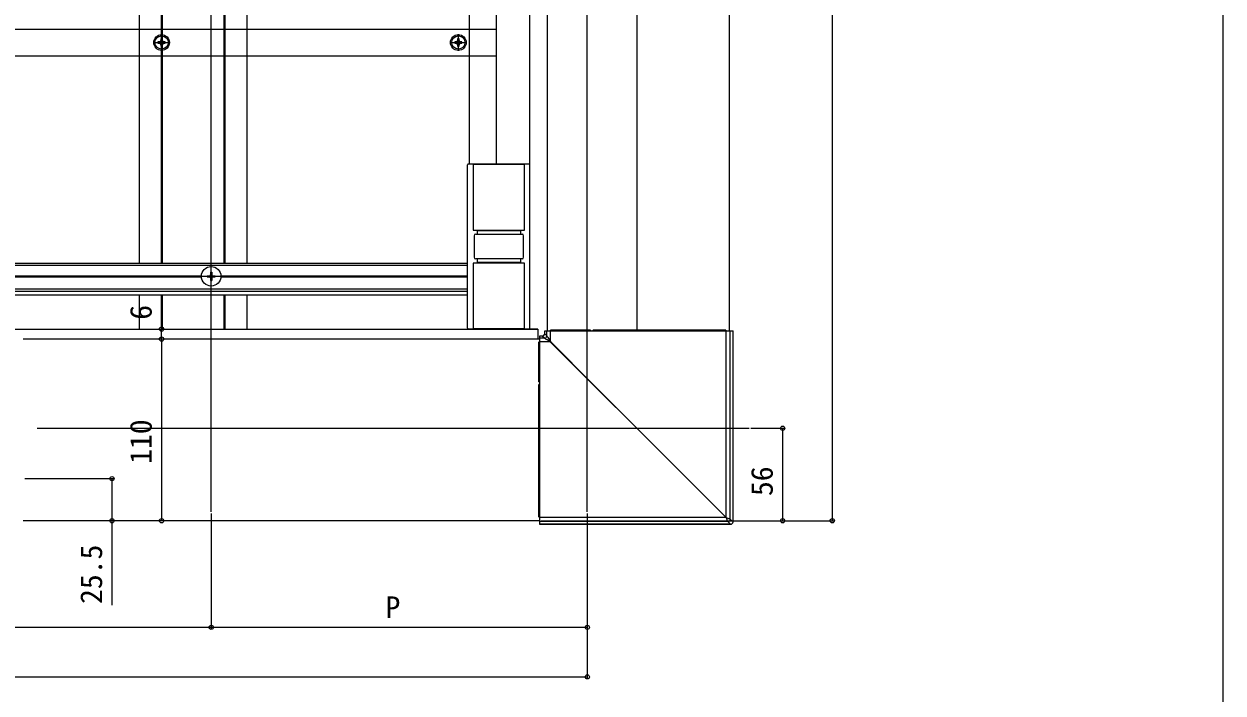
# Model space of a CAD drawing. Units: millimetres, scale not verified. Extents: x -1052 to 1050, y -1576 to 1567.
# Drawn here: x 325 to 1050, y -1030 to -625 of the extents above; entities that cross this region are included whole.
import ezdxf
from ezdxf.enums import TextEntityAlignment as Align

# ---------------------------------------------------------------- set-up
doc = ezdxf.new("R2010")
doc.units = ezdxf.units.MM
doc.header["$LTSCALE"] = 8
doc.layers.add('0-3_YKK_12', color=2, linetype='Continuous', lineweight=18)
for name, color, linetype in [('0-4_YKK_13', 4, 'Continuous'), ('0-5_YKK_D', 6, 'Continuous'), ('0-6_YKK_ZWAK', 7, 'Continuous')]:
    doc.layers.add(name, color=color, linetype=linetype)
doc.styles.add('ＭＳ ゴシック', font='')
doc.styles.get('ＭＳ ゴシック').set_extended_font_data('MS Gothic')

msp = doc.modelspace()

# ---------------------------------------------------------------- linework, layer by layer
at = {"layer": '0-3_YKK_12'}
for p, q in [((438.003, -920.512), (438.003, 14.988)), ((665.503, -920.512), (665.503, 14.988)), ((394.503, -190.012), (394.503, -770.012)), ((407.703, -190.012), (407.703, -770.012)), ((408.303, -190.012), (408.303, -770.012)), ((445.703, -190.012), (445.703, -770.012)), ((446.303, -190.012), (446.303, -770.012)), ((459.503, -190.012), (459.503, -770.012)), ((641.503, -811.012), (641.503, -203.512)), ((751.503, -811.012), (751.503, -203.512)), ((594.003, -220.012), (594.003, -710.012)), ((630.503, -220.012), (630.503, -810.012)), ((695.503, -220.012), (695.503, -811.012)), ((403.003, -636.512), (413.003, -636.512)), ((408.003, -641.512), (408.003, -631.512)), ((582.503, -636.512), (592.503, -636.512)), ((587.503, -641.512), (587.503, -631.512)), ((43.003, -770.012), (593.003, -770.012)), ((43.003, -771.212), (593.003, -771.212)), ((438.003, -784.312), (438.003, -771.712)), ((216.395, -777.712), (432.11, -777.712)), ((216.395, -778.312), (432.11, -778.312)), ((431.703, -778.012), (444.303, -778.012)), ((443.895, -777.712), (593.003, -777.712)), ((443.895, -778.312), (593.003, -778.312)), ((43.003, -785.612), (593.003, -785.612)), ((43.003, -787.012), (593.003, -787.012)), ((394.503, -789.512), (394.503, -810.012)), ((407.703, -789.512), (407.703, -810.012)), ((408.303, -789.512), (408.303, -810.012)), ((445.703, -789.512), (445.703, -810.012)), ((446.303, -789.512), (446.303, -810.012)), ((459.503, -789.512), (459.503, -810.012)), ((13.003, -810.012), (635.503, -810.012)), ((394.503, -810.012), (459.503, -810.012)), ((635.503, -810.012), (630.503, -810.012)), ((635.503, -810.012), (635.503, -816.012)), ((635.503, -810.012), (635.503, -816.012)), ((636.503, -816.012), (324.253, -816.012)), ((332.711, -870.012), (763.438, -870.012)), ((636.503, -926.012), (324.253, -926.012))]:
    msp.add_line(p, q, dxfattribs=at)
at = {"layer": '0-4_YKK_13'}
for p, q in [((610.503, -710.012), (610.503, -202.012)), ((594.003, -628.512), (610.503, -628.512)), ((406.683, -636.072), (405.803, -636.072)), ((409.323, -636.952), (410.203, -636.952)), ((586.183, -636.072), (585.303, -636.072)), ((588.823, -636.952), (589.703, -636.952)), ((594.003, -644.512), (610.503, -644.512)), ((593.003, -809.512), (593.003, -710.512)), ((593.503, -710.012), (630.503, -710.012)), ((627.503, -710.312), (596.503, -710.312)), ((627.503, -750.012), (627.503, -710.012)), ((597.003, -753.512), (597.003, -766.512)), ((598.003, -752.512), (626.003, -752.512)), ((599.003, -752.512), (599.003, -750.012)), ((625.003, -750.512), (599.003, -750.512)), ((625.003, -750.012), (625.003, -752.512)), ((627.003, -766.512), (627.003, -753.512)), ((626.003, -767.512), (598.003, -767.512)), ((599.003, -770.012), (599.003, -767.512)), ((625.003, -767.512), (625.003, -770.012)), ((437.653, -775.512), (438.353, -775.512)), ((437.653, -775.512), (437.653, -777.162)), ((438.353, -775.512), (438.353, -777.162)), ((599.003, -769.512), (625.003, -769.512)), ((624.003, -770.012), (600.003, -770.012)), ((435.503, -777.662), (435.503, -778.362)), ((435.503, -777.662), (437.153, -777.662)), ((435.503, -778.362), (437.153, -778.362)), ((437.653, -778.862), (437.653, -780.512)), ((437.653, -780.512), (438.353, -780.512)), ((438.353, -778.862), (438.353, -780.512)), ((438.853, -777.662), (440.503, -777.662)), ((438.853, -778.362), (440.503, -778.362)), ((440.503, -777.662), (440.503, -778.362)), ((593.003, -789.512), (38.003, -789.512)), ((630.503, -810.012), (593.503, -810.012)), ((596.503, -809.712), (627.503, -809.712)), ((641.007, -811.012), (643.229, -811.012)), ((641.007, -814.019), (641.007, -811.012)), ((643.229, -811.012), (749.494, -811.012)), ((643.229, -817.573), (643.229, -811.012)), ((644.015, -810.712), (643.303, -810.712)), ((655.695, -810.712), (644.015, -810.712)), ((656.063, -810.712), (655.695, -810.712)), ((656.493, -810.712), (656.063, -810.712)), ((656.859, -810.712), (656.493, -810.712)), ((662.667, -810.712), (656.859, -810.712)), ((663.006, -810.712), (662.667, -810.712)), ((663.369, -810.712), (663.006, -810.712)), ((663.71, -810.712), (663.369, -810.712)), ((666.859, -810.712), (663.71, -810.712)), ((667.403, -810.712), (666.859, -810.712)), ((669.461, -810.712), (669.003, -810.712)), ((690.595, -810.712), (669.461, -810.712)), ((690.958, -810.712), (690.595, -810.712)), ((691.384, -810.712), (690.958, -810.712)), ((691.746, -810.712), (691.384, -810.712)), ((697.541, -810.712), (691.746, -810.712)), ((697.885, -810.712), (697.541, -810.712)), ((698.264, -810.712), (697.885, -810.712)), ((698.611, -810.712), (698.264, -810.712)), ((748.5, -810.712), (698.611, -810.712)), ((749.203, -810.712), (748.5, -810.712)), ((749.494, -811.012), (751.998, -811.012)), ((749.494, -923.998), (749.494, -811.012)), ((751.998, -811.012), (753.634, -811.012)), ((751.998, -925.01), (751.998, -811.012)), ((753.634, -811.012), (753.637, -811.012)), ((753.634, -926.646), (753.634, -811.012)), ((753.637, -926.646), (753.637, -811.012)), ((636.203, -818.524), (636.203, -817.812)), ((636.203, -830.204), (636.203, -818.524)), ((636.503, -815.516), (636.503, -817.738)), ((639.51, -815.516), (636.503, -815.516)), ((636.503, -817.738), (636.503, -924.003)), ((643.065, -817.738), (636.503, -817.738)), ((639.51, -815.516), (638.236, -814.242)), ((639.733, -812.745), (641.007, -814.019)), ((636.203, -830.572), (636.203, -830.204)), ((636.203, -831.002), (636.203, -830.572)), ((636.203, -831.368), (636.203, -831.002)), ((636.203, -837.176), (636.203, -831.368)), ((636.203, -837.515), (636.203, -837.176)), ((636.203, -837.878), (636.203, -837.515)), ((636.203, -838.219), (636.203, -837.878)), ((636.203, -841.368), (636.203, -838.219)), ((636.203, -841.912), (636.203, -841.368)), ((636.203, -843.97), (636.203, -843.512)), ((636.203, -865.104), (636.203, -843.97)), ((636.203, -865.467), (636.203, -865.104)), ((636.203, -865.893), (636.203, -865.467)), ((636.203, -866.255), (636.203, -865.893)), ((636.203, -872.05), (636.203, -866.255)), ((636.203, -872.394), (636.203, -872.05)), ((636.203, -872.773), (636.203, -872.394)), ((636.203, -873.12), (636.203, -872.773)), ((636.203, -923.009), (636.203, -873.12)), ((636.203, -923.712), (636.203, -923.009)), ((636.503, -924.003), (636.503, -926.507)), ((749.489, -924.003), (636.503, -924.003)), ((636.503, -926.507), (636.503, -928.143)), ((750.501, -926.507), (636.503, -926.507)), ((636.503, -928.143), (636.503, -928.146)), ((752.137, -928.143), (636.503, -928.143)), ((636.503, -928.146), (752.137, -928.146)), ((749.503, -924.012), (749.489, -924.003)), ((749.494, -923.998), (749.503, -924.012)), ((752.137, -928.143), (750.501, -926.507)), ((751.998, -925.01), (753.634, -926.646)), ((752.137, -928.146), (752.137, -928.143)), ((753.634, -926.646), (753.637, -926.646))]:
    msp.add_line(p, q, dxfattribs=at)
for points in [[(38.003, -628.512), (53.003, -628.512), (594.003, -628.512)], [(405.803, -636.072), (405.803, -636.952), (406.683, -636.952)], [(408.443, -635.192), (408.443, -634.312), (407.563, -634.312), (407.563, -635.192)], [(407.563, -637.832), (407.563, -638.712), (408.443, -638.712), (408.443, -637.832)], [(410.203, -636.952), (410.203, -636.072), (409.323, -636.072)], [(585.303, -636.072), (585.303, -636.952), (586.183, -636.952)], [(587.943, -635.192), (587.943, -634.312), (587.063, -634.312), (587.063, -635.192)], [(587.063, -637.832), (587.063, -638.712), (587.943, -638.712), (587.943, -637.832)], [(589.703, -636.952), (589.703, -636.072), (588.823, -636.072)], [(38.003, -644.512), (53.003, -644.512), (594.003, -644.512)], [(596.503, -710.012), (596.503, -750.012), (627.503, -750.012)], [(600.003, -770.012), (596.503, -770.012), (596.503, -810.012)], [(627.503, -810.012), (627.503, -770.012), (624.003, -770.012)], [(639.733, -812.745), (639.733, -811.012), (641.007, -811.012)], [(656.063, -810.712), (656.067, -810.77), (656.078, -810.826), (656.095, -810.878), (656.119, -810.924), (656.148, -810.961), (656.181, -810.989), (656.217, -811.006), (656.255, -811.012)], [(656.493, -810.712), (656.497, -810.77), (656.508, -810.826), (656.525, -810.878), (656.549, -810.924), (656.578, -810.961), (656.611, -810.989), (656.647, -811.006), (656.685, -811.012)], [(638.236, -814.242), (636.503, -814.242), (636.503, -815.516)], [(643.065, -817.738), (642.379, -817.309), (641.728, -816.902), (641.131, -816.529), (640.606, -816.201), (640.17, -815.929), (639.836, -815.72), (639.614, -815.581), (639.51, -815.516)], [(641.007, -814.019), (641.072, -814.122), (641.211, -814.345), (641.42, -814.679), (641.692, -815.115), (642.02, -815.64), (642.393, -816.237), (642.8, -816.888), (643.229, -817.573)], [(749.489, -924.003), (722.832, -897.386), (696.197, -870.79), (669.601, -844.235), (643.065, -817.738)], [(643.229, -817.573), (669.726, -844.11), (696.282, -870.706), (722.877, -897.341), (749.494, -923.998)], [(636.203, -830.572), (636.261, -830.576), (636.317, -830.587), (636.369, -830.604), (636.415, -830.628), (636.452, -830.657), (636.48, -830.69), (636.497, -830.726), (636.503, -830.764)], [(636.203, -831.002), (636.261, -831.006), (636.317, -831.017), (636.369, -831.034), (636.415, -831.058), (636.452, -831.087), (636.48, -831.12), (636.497, -831.156), (636.503, -831.194)], [(749.489, -924.003), (749.49, -924.003), (749.491, -924.002), (749.491, -924.001), (749.492, -924.001), (749.492, -924), (749.493, -923.999), (749.494, -923.999), (749.494, -923.998)], [(750.501, -926.507), (750.472, -926.434), (750.408, -926.275), (750.312, -926.036), (750.188, -925.725), (750.039, -925.352), (749.871, -924.933), (749.69, -924.481), (749.503, -924.012), (749.972, -924.199), (750.424, -924.38), (750.844, -924.548), (751.216, -924.697), (751.527, -924.821), (751.766, -924.917), (751.925, -924.981), (751.998, -925.01)]]:
    msp.add_lwpolyline(points, dxfattribs=at)
for centre, radius in [((408.003, -636.512), 4.75), ((408.003, -636.512), 4), ((587.503, -636.512), 4.75), ((587.503, -636.512), 4), ((438.003, -778.012), 5.9)]:
    msp.add_circle(centre, radius, dxfattribs=at)
for centre, radius, start, end in [((406.683, -635.192), 0.88, 270, 0), ((406.683, -637.832), 0.88, 0, 90), ((409.323, -635.192), 0.88, 180, 270), ((409.323, -637.832), 0.88, 90, 180), ((586.183, -635.192), 0.88, 270, 0), ((586.183, -637.832), 0.88, 0, 90), ((588.823, -635.192), 0.88, 180, 270), ((588.823, -637.832), 0.88, 90, 180), ((593.503, -710.512), 0.5, 90, 180), ((598.003, -753.512), 1, 90, 180), ((626.003, -753.512), 1, 0, 90), ((598.003, -766.512), 1, 180, 270), ((626.003, -766.512), 1, 270, 0), ((437.153, -777.162), 0.5, 270, 0), ((437.153, -778.862), 0.5, 0, 90), ((438.853, -777.162), 0.5, 180, 270), ((438.853, -778.862), 0.5, 90, 180), ((593.503, -809.512), 0.5, 180, 270), ((643.003, -810.712), 0.3, 270, 0), ((643.303, -810.786), 0.716, 341.61551, 5.93909), ((654.903, -810.786), 0.796, 343.52594, 5.35599), ((656.026, -810.786), 0.836, 344.34369, 5.10165), ((661.835, -810.786), 0.836, 344.34199, 5.10335), ((662.735, -810.742), 0.272, 278.39856, 6.45212), ((663.099, -810.742), 0.272, 278.39864, 6.45249), ((662.834, -810.786), 0.879, 345.13831, 4.8547), ((665.982, -810.786), 0.88, 345.13887, 4.85343), ((667.703, -810.712), 0.3, 180, 270), ((668.703, -810.712), 0.3, 270, 0), ((668.544, -810.786), 0.92, 345.80466, 4.64532), ((689.378, -810.786), 1.219, 349.34883, 3.51436), ((691.221, -810.753), 0.266, 170.93358, 256.28649), ((691.647, -810.753), 0.266, 170.93358, 256.28649), ((690.447, -810.786), 1.301, 350.02947, 3.29449), ((696.242, -810.786), 1.301, 350.02947, 3.29449), ((697.617, -810.745), 0.271, 279.43515, 7.03503), ((697.996, -810.745), 0.271, 279.43515, 7.03503), ((697.218, -810.786), 1.395, 350.70814, 3.07257), ((731.15, -810.786), 17.35, 359.25561, 0.24636), ((749.503, -810.712), 0.3, 180, 270), ((636.203, -817.512), 0.3, 270, 0), ((636.277, -817.812), 0.716, 264.05949, 288.38631), ((639.504, -814.012), 1.504, 270.2495, 359.75047), ((629.484, -803.993), 19.322, 314.65579, 315.34486), ((636.277, -829.412), 0.796, 264.64198, 286.47613), ((636.277, -830.535), 0.836, 264.89643, 285.65898), ((636.233, -837.244), 0.272, 263.54837, 351.60075), ((636.233, -837.608), 0.272, 263.54748, 351.60164), ((636.277, -836.343), 0.836, 264.89873, 285.65669), ((636.277, -837.343), 0.879, 265.14602, 284.86172), ((636.277, -840.491), 0.88, 265.14713, 284.86061), ((636.203, -842.212), 0.3, 0, 90), ((636.203, -843.212), 0.3, 270, 0), ((636.277, -843.053), 0.919, 265.35241, 284.19905), ((636.277, -863.886), 1.22, 266.48775, 280.64625), ((636.277, -864.955), 1.302, 266.71018, 279.96446), ((636.245, -865.73), 0.266, 13.71279, 99.06592), ((636.245, -866.155), 0.266, 13.71279, 99.06592), ((636.277, -870.75), 1.302, 266.71018, 279.96446), ((636.277, -871.726), 1.395, 266.92886, 279.29188), ((636.236, -872.126), 0.271, 262.96428, 350.56579), ((636.236, -872.505), 0.271, 262.96597, 350.56409), ((636.277, -905.41), 17.599, 269.75923, 270.73595), ((636.203, -924.012), 0.3, 0, 90), ((750.494, -925.003), 1.504, 270.24917, 359.75054), ((752.137, -926.646), 1.5, 270, 0), ((752.13, -926.639), 1.504, 270.24949, 359.75079)]:
    msp.add_arc(centre, radius, start, end, dxfattribs=at)
msp.add_ellipse((638.23, -812.739), major_axis=(-1.065, 1.065), ratio=0.99628, start_param=2.358058, end_param=3.9251274, dxfattribs=at)
at = {"layer": '0-5_YKK_D'}
for p, q in [((813.637, -160.012), (813.637, -926.012)), ((408.003, -816.012), (408.003, -926.012)), ((764.438, -870.012), (784.637, -870.012)), ((783.637, -870.012), (783.637, -926.012)), ((325.253, -900.512), (379.003, -900.512)), ((438.003, -921.512), (438.003, -991.512)), ((438.003, -921.512), (438.003, -991.512)), ((637.503, -926.012), (814.637, -926.012)), ((637.503, -926.012), (784.637, -926.012)), ((665.503, -921.512), (665.503, -1021.512)), ((665.503, -921.512), (665.503, -991.512)), ((210.503, -990.512), (438.003, -990.512)), ((438.003, -990.512), (665.503, -990.512)), ((-699.497, -1020.512), (665.503, -1020.512))]:
    msp.add_line(p, q, dxfattribs=at)
for points in [[(408.003, -816.012), (408.003, -810.012), (408.003, -790.684)], [(378.003, -900.512), (378.003, -926.012), (378.003, -977.043)]]:
    msp.add_lwpolyline(points, dxfattribs=at)
for centre in [(408.003, -810.012), (408.003, -816.012), (408.003, -816.012), (783.637, -870.012), (378.003, -900.512), (378.003, -926.012), (408.003, -926.012), (783.637, -926.012), (813.637, -926.012), (438.003, -990.512), (438.003, -990.512), (665.503, -990.512), (665.503, -1020.512)]:
    msp.add_circle(centre, 1.275, dxfattribs=at)
at = {"layer": '0-6_YKK_ZWAK'}
msp.add_lwpolyline([(-1050, -1573.8), (1050, -1573.8), (1050, 1486.2)], dxfattribs=at)

# ---------------------------------------------------------------- texts
at = {"layer": '0-5_YKK_D', "style": 'ＭＳ ゴシック'}
for s, p in [('6', (406.003, -804.343)), ('110', (406.003, -891.568)), ('56', (781.637, -911.051)), ('25.5', (376.003, -976.373))]:
    msp.add_text(s, height=13.2, rotation=90, dxfattribs=at).set_placement(p, align=Align.BOTTOM_LEFT)
msp.add_text('P', height=13.2, dxfattribs=at).set_placement((543.469, -988.912), align=Align.BOTTOM_LEFT)

doc.saveas('drawing.dxf')
